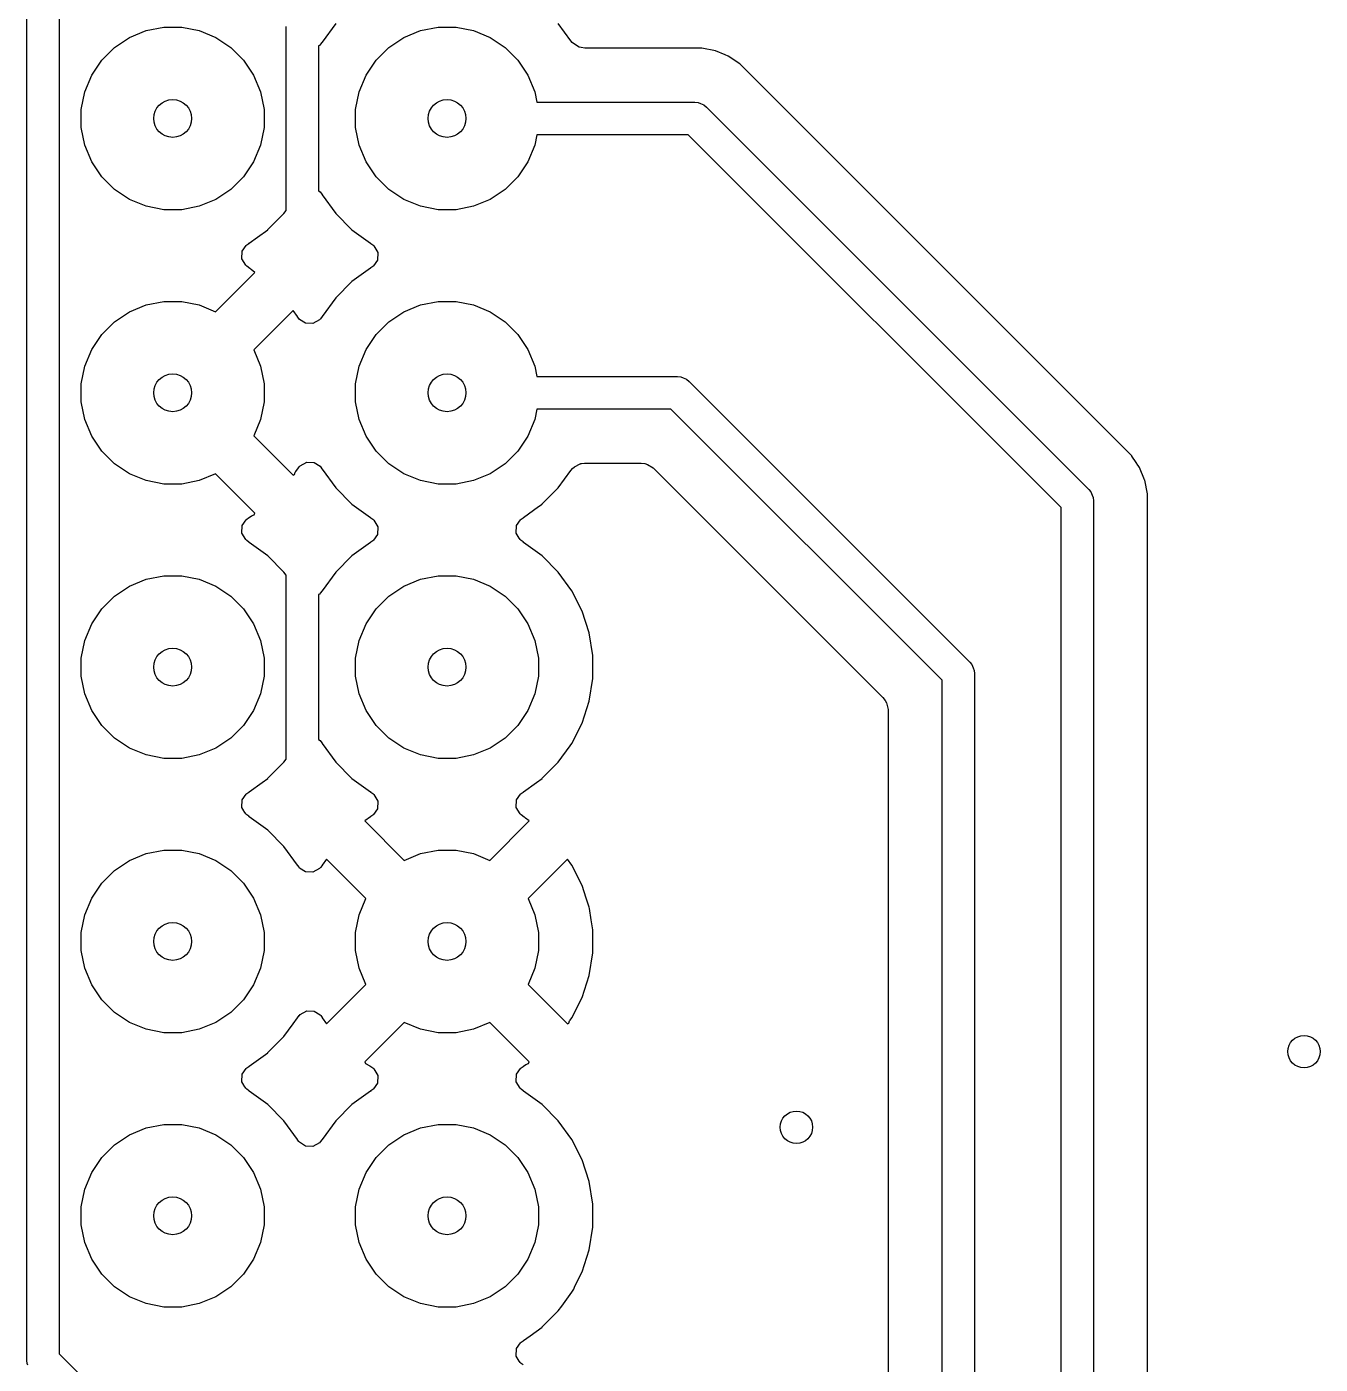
# Model space of a CAD drawing. Header units: inches. Extents: x -1.73 to 1.75, y 0.02 to 4.69.
# Drawn here: x -1.375 to -0.9035, y 3.7128 to 4.2004 of the extents above; entities that cross this region are included whole.
import ezdxf

# ---------------------------------------------------------------- set-up
doc = ezdxf.new("R2010")
doc.units = ezdxf.units.IN
doc.header["$MEASUREMENT"] = 0
doc.layers.add('BLACK', color=250, linetype='CONTINUOUS')

msp = doc.modelspace()

# ---------------------------------------------------------------- linework, layer by layer
at = {"layer": 'BLACK', "linetype": 'CONTINUOUS'}
for p, q in [((-1.37504, 3.71421), (-1.37504, 4.41965)), ((-1.36323, 4.4172), (-1.36323, 3.71666)), ((-1.33763, 4.19644), (-1.33156, 4.19895)), ((-1.33156, 4.19895), (-1.32513, 4.20023)), ((-1.32513, 4.20023), (-1.31857, 4.20023)), ((-1.31857, 4.20023), (-1.31214, 4.19895)), ((-1.31214, 4.19895), (-1.30608, 4.19644)), ((-1.28051, 4.13337), (-1.28051, 4.20049)), ((-1.26241, 4.20157), (-1.26733, 4.1948)), ((-1.23763, 4.19644), (-1.23156, 4.19895)), ((-1.23156, 4.19895), (-1.22513, 4.20023)), ((-1.22513, 4.20023), (-1.21857, 4.20023)), ((-1.21857, 4.20023), (-1.21214, 4.19895)), ((-1.21214, 4.19895), (-1.20608, 4.19644)), ((-1.17666, 4.19519), (-1.18129, 4.20157)), ((-1.34308, 4.1928), (-1.33763, 4.19644)), ((-1.30608, 4.19644), (-1.30062, 4.1928)), ((-1.26833, 4.19357), (-1.2687, 4.19336)), ((-1.2687, 4.19336), (-1.2687, 4.14052)), ((-1.26795, 4.19397), (-1.26833, 4.19357)), ((-1.26744, 4.19464), (-1.26795, 4.19397)), ((-1.26738, 4.19472), (-1.26744, 4.19464)), ((-1.26744, 4.19464), (-1.26744, 4.19464)), ((-1.26734, 4.19478), (-1.26738, 4.19472)), ((-1.26733, 4.1948), (-1.26734, 4.19478)), ((-1.24308, 4.1928), (-1.23763, 4.19644)), ((-1.20608, 4.19644), (-1.20062, 4.1928)), ((-1.1762, 4.19465), (-1.17666, 4.19519)), ((-1.17579, 4.19422), (-1.1762, 4.19465)), ((-1.17368, 4.19296), (-1.17579, 4.19422)), ((-1.17293, 4.19274), (-1.17368, 4.19296)), ((-1.35136, 4.1827), (-1.34772, 4.18816)), ((-1.34772, 4.18816), (-1.34308, 4.1928)), ((-1.30062, 4.1928), (-1.29598, 4.18816)), ((-1.29598, 4.18816), (-1.29234, 4.1827)), ((-1.25136, 4.1827), (-1.24772, 4.18816)), ((-1.24772, 4.18816), (-1.24308, 4.1928)), ((-1.20062, 4.1928), (-1.19598, 4.18816)), ((-1.19598, 4.18816), (-1.19234, 4.1827)), ((-1.17156, 4.19254), (-1.17293, 4.19274)), ((-1.12897, 4.19254), (-1.17156, 4.19254)), ((-1.12403, 4.19156), (-1.12897, 4.19254)), ((-1.12897, 4.19254), (-1.12897, 4.19254)), ((-1.12897, 4.19254), (-1.12897, 4.19254)), ((-1.12051, 4.1901), (-1.12403, 4.19156)), ((-1.12403, 4.19156), (-1.12403, 4.19156)), ((-1.12403, 4.19156), (-1.12403, 4.19156)), ((-1.11937, 4.18962), (-1.12051, 4.1901)), ((-1.11517, 4.18682), (-1.11937, 4.18962)), ((-1.11937, 4.18962), (-1.11937, 4.18962)), ((-1.11937, 4.18962), (-1.11937, 4.18962)), ((-0.97223, 4.04389), (-1.11517, 4.18682)), ((-1.11517, 4.18682), (-1.11517, 4.18682)), ((-1.11517, 4.18682), (-1.11517, 4.18682)), ((-1.35387, 4.17664), (-1.35136, 4.1827)), ((-1.29234, 4.1827), (-1.28983, 4.17664)), ((-1.25387, 4.17664), (-1.25136, 4.1827)), ((-1.19234, 4.1827), (-1.18983, 4.17664)), ((-1.35515, 4.17021), (-1.35387, 4.17664)), ((-1.28983, 4.17664), (-1.28855, 4.17021)), ((-1.25515, 4.17021), (-1.25387, 4.17664)), ((-1.18983, 4.17664), (-1.18907, 4.17283)), ((-1.35515, 4.16365), (-1.35515, 4.17021)), ((-1.28855, 4.17021), (-1.28855, 4.16365)), ((-1.25515, 4.16365), (-1.25515, 4.17021)), ((-1.18907, 4.17283), (-1.1315, 4.17283)), ((-1.1315, 4.17283), (-1.13034, 4.17272)), ((-1.13034, 4.17272), (-1.12946, 4.17236)), ((-1.12946, 4.17236), (-1.12822, 4.17184)), ((-1.12822, 4.17184), (-1.12732, 4.1711)), ((-1.12732, 4.1711), (-0.98795, 4.03173)), ((-1.35387, 4.15721), (-1.35515, 4.16365)), ((-1.28855, 4.16365), (-1.28983, 4.15721)), ((-1.25387, 4.15721), (-1.25515, 4.16365)), ((-1.18907, 4.16102), (-1.18983, 4.15721)), ((-1.13394, 4.16102), (-1.18907, 4.16102)), ((-0.99803, 4.02511), (-1.13394, 4.16102)), ((-1.35136, 4.15115), (-1.35387, 4.15721)), ((-1.28983, 4.15721), (-1.29234, 4.15115)), ((-1.25136, 4.15115), (-1.25387, 4.15721)), ((-1.18983, 4.15721), (-1.19234, 4.15115)), ((-1.34772, 4.1457), (-1.35136, 4.15115)), ((-1.29234, 4.15115), (-1.29598, 4.1457)), ((-1.24772, 4.1457), (-1.25136, 4.15115)), ((-1.19234, 4.15115), (-1.19598, 4.1457)), ((-1.34308, 4.14106), (-1.34772, 4.1457)), ((-1.29598, 4.1457), (-1.30062, 4.14106)), ((-1.24308, 4.14106), (-1.24772, 4.1457)), ((-1.19598, 4.1457), (-1.20062, 4.14106)), ((-1.33763, 4.13742), (-1.34308, 4.14106)), ((-1.30062, 4.14106), (-1.30608, 4.13742)), ((-1.2687, 4.14052), (-1.26813, 4.14013)), ((-1.26813, 4.14013), (-1.26789, 4.13985)), ((-1.26789, 4.13985), (-1.26785, 4.13978)), ((-1.26785, 4.13978), (-1.26741, 4.1392)), ((-1.23763, 4.13742), (-1.24308, 4.14106)), ((-1.20062, 4.14106), (-1.20608, 4.13742)), ((-1.33156, 4.13491), (-1.33763, 4.13742)), ((-1.32513, 4.13363), (-1.33156, 4.13491)), ((-1.31214, 4.13491), (-1.31857, 4.13363)), ((-1.30608, 4.13742), (-1.31214, 4.13491)), ((-1.26741, 4.1392), (-1.26733, 4.13906)), ((-1.26733, 4.13906), (-1.26733, 4.13906)), ((-1.26733, 4.13906), (-1.26241, 4.13229)), ((-1.23156, 4.13491), (-1.23763, 4.13742)), ((-1.22513, 4.13363), (-1.23156, 4.13491)), ((-1.21214, 4.13491), (-1.21857, 4.13363)), ((-1.20608, 4.13742), (-1.21214, 4.13491)), ((-1.31857, 4.13363), (-1.32513, 4.13363)), ((-1.28718, 4.12641), (-1.28133, 4.13226)), ((-1.28133, 4.13226), (-1.2813, 4.13229)), ((-1.2813, 4.13229), (-1.2813, 4.13229)), ((-1.2813, 4.13229), (-1.2813, 4.13229)), ((-1.2813, 4.13229), (-1.2813, 4.13229)), ((-1.2813, 4.13229), (-1.2813, 4.13229)), ((-1.2813, 4.13229), (-1.28051, 4.13337)), ((-1.26241, 4.13229), (-1.25649, 4.12637)), ((-1.21857, 4.13363), (-1.22513, 4.13363)), ((-1.29087, 4.12372), (-1.28721, 4.12637)), ((-1.28721, 4.12638), (-1.28718, 4.12641)), ((-1.28721, 4.12637), (-1.28721, 4.12638)), ((-1.28721, 4.12637), (-1.28721, 4.12637)), ((-1.25649, 4.12637), (-1.24972, 4.12145)), ((-1.2965, 4.11852), (-1.29508, 4.12064)), ((-1.29508, 4.12064), (-1.2948, 4.12088)), ((-1.2948, 4.12088), (-1.29413, 4.12133)), ((-1.29415, 4.12135), (-1.29398, 4.12145)), ((-1.29413, 4.12133), (-1.29415, 4.12135)), ((-1.29398, 4.12145), (-1.29087, 4.12372)), ((-1.29398, 4.12145), (-1.29398, 4.12145)), ((-1.29398, 4.12145), (-1.29398, 4.12145)), ((-1.24972, 4.12145), (-1.24972, 4.12145)), ((-1.24972, 4.12145), (-1.2497, 4.12144)), ((-1.2497, 4.12144), (-1.24964, 4.1214)), ((-1.24964, 4.1214), (-1.24956, 4.12134)), ((-1.24956, 4.12134), (-1.24956, 4.12134)), ((-1.24956, 4.12134), (-1.2489, 4.12083)), ((-1.2489, 4.12083), (-1.24849, 4.12045)), ((-1.24849, 4.12045), (-1.2471, 4.11807)), ((-1.29662, 4.11578), (-1.2965, 4.11852)), ((-1.29523, 4.1134), (-1.29662, 4.11578)), ((-1.24722, 4.11532), (-1.24865, 4.11321)), ((-1.2471, 4.11807), (-1.24722, 4.11532)), ((-1.3062, 4.0965), (-1.29186, 4.11084)), ((-1.29486, 4.11305), (-1.29523, 4.1134)), ((-1.29372, 4.11225), (-1.29486, 4.11305)), ((-1.29343, 4.1121), (-1.29372, 4.11225)), ((-1.29321, 4.11182), (-1.29343, 4.1121)), ((-1.29186, 4.11084), (-1.29321, 4.11182)), ((-1.24972, 4.1124), (-1.25649, 4.10748)), ((-1.24957, 4.11249), (-1.24972, 4.1124)), ((-1.24893, 4.11296), (-1.24957, 4.11249)), ((-1.24865, 4.11321), (-1.24893, 4.11296)), ((-1.25649, 4.10748), (-1.26241, 4.10157)), ((-1.26241, 4.10157), (-1.26733, 4.0948)), ((-1.34308, 4.0928), (-1.33763, 4.09644)), ((-1.33763, 4.09644), (-1.33156, 4.09895)), ((-1.33156, 4.09895), (-1.32513, 4.10023)), ((-1.32513, 4.10023), (-1.31857, 4.10023)), ((-1.31857, 4.10023), (-1.31214, 4.09895)), ((-1.31214, 4.09895), (-1.3062, 4.0965)), ((-1.27794, 4.09692), (-1.29228, 4.08258)), ((-1.27639, 4.09479), (-1.27794, 4.09692)), ((-1.27794, 4.09692), (-1.27794, 4.09692)), ((-1.24308, 4.0928), (-1.23763, 4.09644)), ((-1.23763, 4.09644), (-1.23156, 4.09895)), ((-1.23156, 4.09895), (-1.22513, 4.10023)), ((-1.22513, 4.10023), (-1.21857, 4.10023)), ((-1.21857, 4.10023), (-1.21214, 4.09895)), ((-1.21214, 4.09895), (-1.20608, 4.09644)), ((-1.20608, 4.09644), (-1.20062, 4.0928)), ((-1.34772, 4.08816), (-1.34308, 4.0928)), ((-1.2763, 4.09463), (-1.27639, 4.09479)), ((-1.27639, 4.09479), (-1.27639, 4.09479)), ((-1.27582, 4.09398), (-1.2763, 4.09463)), ((-1.27558, 4.0937), (-1.27582, 4.09398)), ((-1.27347, 4.09228), (-1.27558, 4.0937)), ((-1.27072, 4.09216), (-1.27347, 4.09228)), ((-1.26834, 4.09355), (-1.27072, 4.09216)), ((-1.26797, 4.09395), (-1.26834, 4.09355)), ((-1.26735, 4.09475), (-1.26797, 4.09395)), ((-1.26733, 4.0948), (-1.26735, 4.09475)), ((-1.24772, 4.08816), (-1.24308, 4.0928)), ((-1.20062, 4.0928), (-1.19598, 4.08816)), ((-1.35136, 4.0827), (-1.34772, 4.08816)), ((-1.25136, 4.0827), (-1.24772, 4.08816)), ((-1.19598, 4.08816), (-1.19234, 4.0827)), ((-1.35387, 4.07664), (-1.35136, 4.0827)), ((-1.29228, 4.08258), (-1.28983, 4.07664)), ((-1.25387, 4.07664), (-1.25136, 4.0827)), ((-1.19234, 4.0827), (-1.18983, 4.07664)), ((-1.35515, 4.07021), (-1.35387, 4.07664)), ((-1.28983, 4.07664), (-1.28855, 4.07021)), ((-1.25515, 4.07021), (-1.25387, 4.07664)), ((-1.18983, 4.07664), (-1.18907, 4.07283)), ((-1.18907, 4.07283), (-1.1378, 4.07283)), ((-1.1378, 4.07283), (-1.13664, 4.07272)), ((-1.13664, 4.07272), (-1.13576, 4.07236)), ((-1.13576, 4.07236), (-1.13451, 4.07184)), ((-1.13451, 4.07184), (-1.13362, 4.0711)), ((-1.13362, 4.0711), (-1.03126, 3.96874)), ((-1.35515, 4.06365), (-1.35515, 4.07021)), ((-1.28855, 4.07021), (-1.28855, 4.06365)), ((-1.25515, 4.06365), (-1.25515, 4.07021)), ((-1.35387, 4.05721), (-1.35515, 4.06365)), ((-1.28855, 4.06365), (-1.28983, 4.05721)), ((-1.25387, 4.05721), (-1.25515, 4.06365)), ((-1.35136, 4.05115), (-1.35387, 4.05721)), ((-1.28983, 4.05721), (-1.29228, 4.05128)), ((-1.25136, 4.05115), (-1.25387, 4.05721)), ((-1.18983, 4.05721), (-1.19234, 4.05115)), ((-1.18907, 4.06102), (-1.18983, 4.05721)), ((-1.14024, 4.06102), (-1.18907, 4.06102)), ((-1.04134, 3.96212), (-1.14024, 4.06102)), ((-1.34772, 4.0457), (-1.35136, 4.05115)), ((-1.29228, 4.05128), (-1.27794, 4.03694)), ((-1.24772, 4.0457), (-1.25136, 4.05115)), ((-1.19234, 4.05115), (-1.19598, 4.0457)), ((-1.34308, 4.04106), (-1.34772, 4.0457)), ((-1.24308, 4.04106), (-1.24772, 4.0457)), ((-1.19598, 4.0457), (-1.20062, 4.04106)), ((-0.97223, 4.04388), (-0.97223, 4.04389)), ((-0.97069, 4.04158), (-0.97223, 4.04388)), ((-0.97223, 4.04388), (-0.97223, 4.04388)), ((-0.97223, 4.04388), (-0.97223, 4.04388)), ((-0.97223, 4.04388), (-0.97223, 4.04388)), ((-0.97223, 4.04388), (-0.97223, 4.04388)), ((-0.97223, 4.04388), (-0.97223, 4.04388)), ((-1.33763, 4.03742), (-1.34308, 4.04106)), ((-1.33156, 4.03491), (-1.33763, 4.03742)), ((-1.3062, 4.03736), (-1.31214, 4.03491)), ((-1.29186, 4.02302), (-1.3062, 4.03736)), ((-1.27794, 4.03694), (-1.27741, 4.03716)), ((-1.27794, 4.03694), (-1.27794, 4.03694)), ((-1.27794, 4.03694), (-1.27794, 4.03694)), ((-1.27794, 4.03694), (-1.27794, 4.03694)), ((-1.27741, 4.03716), (-1.27717, 4.03799)), ((-1.27717, 4.03799), (-1.27701, 4.03822)), ((-1.27701, 4.03822), (-1.27639, 4.03907)), ((-1.27639, 4.03907), (-1.27637, 4.03911)), ((-1.27639, 4.03907), (-1.27639, 4.03907)), ((-1.27637, 4.03911), (-1.27629, 4.03921)), ((-1.27629, 4.03921), (-1.27628, 4.03923)), ((-1.27628, 4.03923), (-1.27576, 4.03991)), ((-1.27628, 4.03923), (-1.27628, 4.03923)), ((-1.27576, 4.03991), (-1.27538, 4.04031)), ((-1.27538, 4.04031), (-1.273, 4.0417)), ((-1.273, 4.0417), (-1.27026, 4.04158)), ((-1.27026, 4.04158), (-1.26814, 4.04015)), ((-1.26814, 4.04015), (-1.2679, 4.03988)), ((-1.2679, 4.03988), (-1.26745, 4.03921)), ((-1.26745, 4.03921), (-1.26743, 4.03923)), ((-1.26743, 4.03923), (-1.26733, 4.03906)), ((-1.26733, 4.03906), (-1.26733, 4.03906)), ((-1.26733, 4.03906), (-1.26733, 4.03906)), ((-1.26733, 4.03906), (-1.26241, 4.03229)), ((-1.23763, 4.03742), (-1.24308, 4.04106)), ((-1.23156, 4.03491), (-1.23763, 4.03742)), ((-1.20608, 4.03742), (-1.21214, 4.03491)), ((-1.20062, 4.04106), (-1.20608, 4.03742)), ((-1.1813, 4.03229), (-1.17674, 4.03856)), ((-1.17674, 4.03856), (-1.17607, 4.03931)), ((-1.17607, 4.03931), (-1.17533, 4.03998)), ((-1.17533, 4.03998), (-1.17329, 4.04104)), ((-1.17329, 4.04104), (-1.17324, 4.04107)), ((-1.17324, 4.04107), (-1.17323, 4.04107)), ((-1.17323, 4.04107), (-1.17314, 4.04112)), ((-1.17314, 4.04112), (-1.1728, 4.0412)), ((-1.1728, 4.0412), (-1.17171, 4.04132)), ((-1.17171, 4.04132), (-1.15113, 4.04132)), ((-1.15113, 4.04132), (-1.14975, 4.04112)), ((-1.14975, 4.04112), (-1.14876, 4.04083)), ((-1.14876, 4.04083), (-1.14668, 4.0396)), ((-1.14668, 4.0396), (-1.06297, 3.95589)), ((-0.97001, 4.04056), (-0.97069, 4.04158)), ((-0.97069, 4.04158), (-0.97069, 4.04158)), ((-0.96989, 4.04037), (-0.97001, 4.04056)), ((-0.97001, 4.04056), (-0.97001, 4.04056)), ((-0.96943, 4.03969), (-0.96989, 4.04037)), ((-0.96989, 4.04037), (-0.96989, 4.04037)), ((-0.96759, 4.03525), (-0.96943, 4.03969)), ((-1.32513, 4.03363), (-1.33156, 4.03491)), ((-1.31857, 4.03363), (-1.32513, 4.03363)), ((-1.31214, 4.03491), (-1.31857, 4.03363)), ((-1.26241, 4.03229), (-1.25649, 4.02637)), ((-1.22513, 4.03363), (-1.23156, 4.03491)), ((-1.21857, 4.03363), (-1.22513, 4.03363)), ((-1.21214, 4.03491), (-1.21857, 4.03363)), ((-1.18718, 4.02641), (-1.1813, 4.03229)), ((-1.1813, 4.03229), (-1.1813, 4.03229)), ((-1.1813, 4.03229), (-1.1813, 4.03229)), ((-0.96751, 4.03508), (-0.96759, 4.03525)), ((-0.96652, 4.03008), (-0.96751, 4.03508)), ((-0.98795, 4.03173), (-0.98722, 4.03084)), ((-0.98722, 4.03084), (-0.9867, 4.02959)), ((-0.9867, 4.02959), (-0.98633, 4.02871)), ((-0.98633, 4.02871), (-0.98622, 4.02756)), ((-0.98622, 4.02756), (-0.98622, 3.23452)), ((-0.96652, 3.24495), (-0.96652, 4.03008)), ((-1.29314, 4.02209), (-1.29209, 4.02246)), ((-1.29209, 4.02246), (-1.29186, 4.02302)), ((-1.25649, 4.02637), (-1.24972, 4.02145)), ((-1.19398, 4.02145), (-1.1885, 4.02544)), ((-1.1885, 4.02544), (-1.18721, 4.02637)), ((-1.18721, 4.02638), (-1.18718, 4.02641)), ((-1.18721, 4.02637), (-1.18721, 4.02638)), ((-1.18721, 4.02637), (-1.18721, 4.02637)), ((-0.99803, 3.23452), (-0.99803, 4.02511)), ((-1.29662, 4.0158), (-1.2965, 4.01855)), ((-1.2965, 4.01855), (-1.29508, 4.02066)), ((-1.29508, 4.02066), (-1.2948, 4.0209)), ((-1.2948, 4.0209), (-1.29415, 4.02137)), ((-1.29415, 4.02137), (-1.29399, 4.02147)), ((-1.29399, 4.02147), (-1.29314, 4.02209)), ((-1.29399, 4.02147), (-1.29399, 4.02147)), ((-1.24972, 4.02145), (-1.24972, 4.02145)), ((-1.24972, 4.02145), (-1.2497, 4.02144)), ((-1.2497, 4.02144), (-1.24964, 4.0214)), ((-1.24964, 4.0214), (-1.24956, 4.02134)), ((-1.24956, 4.02134), (-1.24956, 4.02134)), ((-1.24956, 4.02134), (-1.2489, 4.02083)), ((-1.2489, 4.02083), (-1.24849, 4.02045)), ((-1.24849, 4.02045), (-1.2471, 4.01807)), ((-1.2471, 4.01807), (-1.24722, 4.01532)), ((-1.1966, 4.01579), (-1.19648, 4.01853)), ((-1.19648, 4.01853), (-1.19505, 4.02065)), ((-1.19505, 4.02065), (-1.19477, 4.02089)), ((-1.19477, 4.02089), (-1.19413, 4.02137)), ((-1.19413, 4.02137), (-1.19398, 4.02145)), ((-1.19398, 4.02145), (-1.19398, 4.02145)), ((-1.29523, 4.01342), (-1.29662, 4.0158)), ((-1.29483, 4.01305), (-1.29523, 4.01342)), ((-1.29403, 4.01243), (-1.29483, 4.01305)), ((-1.24893, 4.01296), (-1.24957, 4.01249)), ((-1.24865, 4.01321), (-1.24893, 4.01296)), ((-1.24722, 4.01532), (-1.24865, 4.01321)), ((-1.19586, 4.01453), (-1.1966, 4.01579)), ((-1.19585, 4.01446), (-1.19586, 4.01453)), ((-1.19577, 4.01436), (-1.19585, 4.01446)), ((-1.19521, 4.01341), (-1.19577, 4.01436)), ((-1.1948, 4.01303), (-1.19521, 4.01341)), ((-1.19415, 4.01257), (-1.1948, 4.01303)), ((-1.19412, 4.01254), (-1.19415, 4.01257)), ((-1.19414, 4.01252), (-1.19412, 4.01254)), ((-1.19401, 4.01242), (-1.19414, 4.01252)), ((-1.29398, 4.0124), (-1.29403, 4.01243)), ((-1.28721, 4.00748), (-1.29398, 4.0124)), ((-1.29398, 4.0124), (-1.29398, 4.0124)), ((-1.24972, 4.0124), (-1.25649, 4.00748)), ((-1.24957, 4.01249), (-1.24972, 4.0124)), ((-1.19398, 4.0124), (-1.19401, 4.01242)), ((-1.19401, 4.01242), (-1.19401, 4.01242)), ((-1.18721, 4.00748), (-1.19398, 4.0124)), ((-1.2813, 4.00157), (-1.28721, 4.00748)), ((-1.25649, 4.00748), (-1.26241, 4.00157)), ((-1.18129, 4.00157), (-1.18721, 4.00748)), ((-1.33763, 3.99644), (-1.33156, 3.99895)), ((-1.33156, 3.99895), (-1.32513, 4.00023)), ((-1.32513, 4.00023), (-1.31857, 4.00023)), ((-1.31857, 4.00023), (-1.31214, 3.99895)), ((-1.31214, 3.99895), (-1.30608, 3.99644)), ((-1.28051, 4.00049), (-1.2813, 4.00157)), ((-1.28051, 3.93337), (-1.28051, 4.00049)), ((-1.26241, 4.00157), (-1.26733, 3.9948)), ((-1.26241, 4.00157), (-1.26241, 4.00157)), ((-1.23763, 3.99644), (-1.23156, 3.99895)), ((-1.23156, 3.99895), (-1.22513, 4.00023)), ((-1.22513, 4.00023), (-1.21857, 4.00023)), ((-1.21857, 4.00023), (-1.21214, 3.99895)), ((-1.21214, 3.99895), (-1.20608, 3.99644)), ((-1.17638, 3.9948), (-1.18129, 4.00157)), ((-1.34308, 3.9928), (-1.33763, 3.99644)), ((-1.30608, 3.99644), (-1.30062, 3.9928)), ((-1.26833, 3.99357), (-1.2687, 3.99336)), ((-1.2687, 3.99336), (-1.2687, 3.94052)), ((-1.26795, 3.99397), (-1.26833, 3.99357)), ((-1.26744, 3.99464), (-1.26795, 3.99397)), ((-1.26738, 3.99472), (-1.26744, 3.99464)), ((-1.26744, 3.99464), (-1.26744, 3.99464)), ((-1.26734, 3.99478), (-1.26738, 3.99472)), ((-1.26733, 3.9948), (-1.26734, 3.99478)), ((-1.26733, 3.9948), (-1.26733, 3.9948)), ((-1.26733, 3.9948), (-1.26733, 3.9948)), ((-1.24308, 3.9928), (-1.23763, 3.99644)), ((-1.20608, 3.99644), (-1.20062, 3.9928)), ((-1.17637, 3.99478), (-1.17638, 3.9948)), ((-1.17258, 3.98734), (-1.17637, 3.99478)), ((-1.35136, 3.9827), (-1.34772, 3.98816)), ((-1.34772, 3.98816), (-1.34308, 3.9928)), ((-1.30062, 3.9928), (-1.29598, 3.98816)), ((-1.29598, 3.98816), (-1.29234, 3.9827)), ((-1.25136, 3.9827), (-1.24772, 3.98816)), ((-1.24772, 3.98816), (-1.24308, 3.9928)), ((-1.20062, 3.9928), (-1.19598, 3.98816)), ((-1.19598, 3.98816), (-1.19234, 3.9827)), ((-1.16999, 3.97938), (-1.17258, 3.98734)), ((-1.35387, 3.97664), (-1.35136, 3.9827)), ((-1.29234, 3.9827), (-1.28983, 3.97664)), ((-1.25387, 3.97664), (-1.25136, 3.9827)), ((-1.19234, 3.9827), (-1.18983, 3.97664)), ((-1.16868, 3.97111), (-1.16999, 3.97938)), ((-1.35515, 3.97021), (-1.35387, 3.97664)), ((-1.28983, 3.97664), (-1.28855, 3.97021)), ((-1.25515, 3.97021), (-1.25387, 3.97664)), ((-1.18983, 3.97664), (-1.18855, 3.97021)), ((-1.35515, 3.96365), (-1.35515, 3.97021)), ((-1.28855, 3.97021), (-1.28855, 3.96365)), ((-1.25515, 3.96365), (-1.25515, 3.97021)), ((-1.18855, 3.97021), (-1.18855, 3.96365)), ((-1.16868, 3.96274), (-1.16868, 3.97111)), ((-1.03126, 3.96874), (-1.03052, 3.96785)), ((-1.03052, 3.96785), (-1.03005, 3.96671)), ((-1.03005, 3.96671), (-1.02964, 3.96572)), ((-1.02964, 3.96572), (-1.02953, 3.96457)), ((-1.02953, 3.96457), (-1.02953, 3.46287)), ((-1.35387, 3.95721), (-1.35515, 3.96365)), ((-1.28855, 3.96365), (-1.28983, 3.95721)), ((-1.25387, 3.95721), (-1.25515, 3.96365)), ((-1.18855, 3.96365), (-1.18983, 3.95721)), ((-1.16999, 3.95448), (-1.16868, 3.96274)), ((-1.04134, 3.46287), (-1.04134, 3.96212)), ((-1.35136, 3.95115), (-1.35387, 3.95721)), ((-1.28983, 3.95721), (-1.29234, 3.95115)), ((-1.25136, 3.95115), (-1.25387, 3.95721)), ((-1.18983, 3.95721), (-1.19234, 3.95115)), ((-1.17258, 3.94652), (-1.16999, 3.95448)), ((-1.06297, 3.95589), (-1.06214, 3.95477)), ((-1.06214, 3.95477), (-1.06164, 3.95386)), ((-1.34772, 3.9457), (-1.35136, 3.95115)), ((-1.29234, 3.95115), (-1.29598, 3.9457)), ((-1.24772, 3.9457), (-1.25136, 3.95115)), ((-1.19234, 3.95115), (-1.19598, 3.9457)), ((-1.06164, 3.95386), (-1.06104, 3.95152)), ((-1.06104, 3.95152), (-1.06104, 3.47334)), ((-1.34308, 3.94106), (-1.34772, 3.9457)), ((-1.29598, 3.9457), (-1.30062, 3.94106)), ((-1.24308, 3.94106), (-1.24772, 3.9457)), ((-1.19598, 3.9457), (-1.20062, 3.94106)), ((-1.17638, 3.93906), (-1.17258, 3.94652)), ((-1.33763, 3.93742), (-1.34308, 3.94106)), ((-1.30062, 3.94106), (-1.30608, 3.93742)), ((-1.2687, 3.94052), (-1.26813, 3.94013)), ((-1.26813, 3.94013), (-1.26789, 3.93985)), ((-1.26789, 3.93985), (-1.26741, 3.9392)), ((-1.23763, 3.93742), (-1.24308, 3.94106)), ((-1.20062, 3.94106), (-1.20608, 3.93742)), ((-1.33156, 3.93491), (-1.33763, 3.93742)), ((-1.32513, 3.93363), (-1.33156, 3.93491)), ((-1.31214, 3.93491), (-1.31857, 3.93363)), ((-1.30608, 3.93742), (-1.31214, 3.93491)), ((-1.26741, 3.9392), (-1.26733, 3.93906)), ((-1.26733, 3.93906), (-1.26733, 3.93906)), ((-1.26733, 3.93906), (-1.26241, 3.93229)), ((-1.23156, 3.93491), (-1.23763, 3.93742)), ((-1.22513, 3.93363), (-1.23156, 3.93491)), ((-1.21214, 3.93491), (-1.21857, 3.93363)), ((-1.20608, 3.93742), (-1.21214, 3.93491)), ((-1.1813, 3.93229), (-1.177, 3.9382)), ((-1.177, 3.9382), (-1.17638, 3.93906)), ((-1.31857, 3.93363), (-1.32513, 3.93363)), ((-1.28718, 3.92641), (-1.28133, 3.93226)), ((-1.28133, 3.93226), (-1.2813, 3.93229)), ((-1.2813, 3.93229), (-1.2813, 3.93229)), ((-1.2813, 3.93229), (-1.2813, 3.93229)), ((-1.2813, 3.93229), (-1.28051, 3.93337)), ((-1.26241, 3.93229), (-1.26241, 3.93229)), ((-1.26241, 3.93229), (-1.25649, 3.92637)), ((-1.21857, 3.93363), (-1.22513, 3.93363)), ((-1.18718, 3.92641), (-1.18133, 3.93226)), ((-1.18133, 3.93226), (-1.1813, 3.93229)), ((-1.1813, 3.93229), (-1.1813, 3.93229)), ((-1.1813, 3.93229), (-1.1813, 3.93229)), ((-1.29398, 3.92145), (-1.28921, 3.92492)), ((-1.28921, 3.92492), (-1.28721, 3.92637)), ((-1.28721, 3.92638), (-1.28718, 3.92641)), ((-1.28721, 3.92637), (-1.28721, 3.92638)), ((-1.28721, 3.92637), (-1.28721, 3.92637)), ((-1.28721, 3.92637), (-1.28721, 3.92637)), ((-1.28721, 3.92637), (-1.28721, 3.92637)), ((-1.25649, 3.92637), (-1.24969, 3.92143)), ((-1.19398, 3.92145), (-1.18921, 3.92492)), ((-1.18921, 3.92492), (-1.18721, 3.92637)), ((-1.18721, 3.92638), (-1.18718, 3.92641)), ((-1.18721, 3.92637), (-1.18721, 3.92638)), ((-1.18721, 3.92637), (-1.18721, 3.92637)), ((-1.18721, 3.92637), (-1.18721, 3.92637)), ((-1.18721, 3.92637), (-1.18721, 3.92637)), ((-1.29648, 3.91854), (-1.29505, 3.92065)), ((-1.29505, 3.92065), (-1.29477, 3.92089)), ((-1.29477, 3.92089), (-1.29413, 3.92137)), ((-1.29413, 3.92137), (-1.29398, 3.92145)), ((-1.29398, 3.92145), (-1.29398, 3.92145)), ((-1.24969, 3.92143), (-1.24963, 3.9214)), ((-1.24963, 3.9214), (-1.2496, 3.92137)), ((-1.2496, 3.92137), (-1.2496, 3.92137)), ((-1.2496, 3.92137), (-1.24955, 3.92134)), ((-1.24955, 3.92134), (-1.24956, 3.92133)), ((-1.24956, 3.92133), (-1.24887, 3.92081)), ((-1.24887, 3.92081), (-1.24847, 3.92044)), ((-1.24847, 3.92044), (-1.24708, 3.91806)), ((-1.1965, 3.91852), (-1.19508, 3.92064)), ((-1.19508, 3.92064), (-1.1948, 3.92088)), ((-1.1948, 3.92088), (-1.19413, 3.92133)), ((-1.19415, 3.92135), (-1.19398, 3.92145)), ((-1.19413, 3.92133), (-1.19415, 3.92135)), ((-1.19398, 3.92145), (-1.19398, 3.92145)), ((-1.2966, 3.91579), (-1.29648, 3.91854)), ((-1.29586, 3.91453), (-1.2966, 3.91579)), ((-1.2472, 3.91531), (-1.24862, 3.9132)), ((-1.24708, 3.91806), (-1.2472, 3.91531)), ((-1.19662, 3.91578), (-1.1965, 3.91852)), ((-1.19523, 3.9134), (-1.19662, 3.91578)), ((-1.29585, 3.91445), (-1.29586, 3.91453)), ((-1.29576, 3.91436), (-1.29585, 3.91445)), ((-1.29521, 3.91341), (-1.29576, 3.91436)), ((-1.2948, 3.91303), (-1.29521, 3.91341)), ((-1.29414, 3.91257), (-1.2948, 3.91303)), ((-1.29412, 3.91254), (-1.29414, 3.91257)), ((-1.29414, 3.91252), (-1.29412, 3.91254)), ((-1.29401, 3.91242), (-1.29414, 3.91252)), ((-1.294, 3.91242), (-1.29401, 3.91242)), ((-1.29398, 3.9124), (-1.294, 3.91242)), ((-1.28721, 3.90748), (-1.29398, 3.9124)), ((-1.29398, 3.9124), (-1.29398, 3.9124)), ((-1.29398, 3.9124), (-1.29398, 3.9124)), ((-1.29398, 3.9124), (-1.29398, 3.9124)), ((-1.24971, 3.91239), (-1.25184, 3.91084)), ((-1.25184, 3.91084), (-1.25184, 3.91084)), ((-1.25184, 3.91084), (-1.2375, 3.8965)), ((-1.24964, 3.91242), (-1.24971, 3.91239)), ((-1.24891, 3.91295), (-1.24964, 3.91242)), ((-1.24862, 3.9132), (-1.24891, 3.91295)), ((-1.2062, 3.8965), (-1.19186, 3.91084)), ((-1.19486, 3.91305), (-1.19523, 3.9134)), ((-1.19372, 3.91225), (-1.19486, 3.91305)), ((-1.19343, 3.9121), (-1.19372, 3.91225)), ((-1.19321, 3.91182), (-1.19343, 3.9121)), ((-1.19186, 3.91084), (-1.19321, 3.91182)), ((-1.19186, 3.91084), (-1.19186, 3.91084)), ((-1.28129, 3.90157), (-1.28721, 3.90748)), ((-1.27637, 3.89479), (-1.28129, 3.90157)), ((-1.34308, 3.8928), (-1.33763, 3.89644)), ((-1.33763, 3.89644), (-1.33156, 3.89895)), ((-1.33156, 3.89895), (-1.32513, 3.90023)), ((-1.32513, 3.90023), (-1.31857, 3.90023)), ((-1.31857, 3.90023), (-1.31214, 3.89895)), ((-1.31214, 3.89895), (-1.30608, 3.89644)), ((-1.30608, 3.89644), (-1.30062, 3.8928)), ((-1.26576, 3.89692), (-1.26731, 3.89479)), ((-1.25142, 3.88258), (-1.26576, 3.89692)), ((-1.26576, 3.89692), (-1.26576, 3.89692)), ((-1.2375, 3.8965), (-1.23156, 3.89895)), ((-1.23156, 3.89895), (-1.22513, 3.90023)), ((-1.22513, 3.90023), (-1.21857, 3.90023)), ((-1.21857, 3.90023), (-1.21214, 3.89895)), ((-1.21214, 3.89895), (-1.2062, 3.8965)), ((-1.17794, 3.89692), (-1.19228, 3.88258)), ((-1.17639, 3.89479), (-1.17794, 3.89692)), ((-1.17794, 3.89692), (-1.17794, 3.89692)), ((-1.17794, 3.89692), (-1.17794, 3.89692)), ((-1.34772, 3.88816), (-1.34308, 3.8928)), ((-1.30062, 3.8928), (-1.29598, 3.88816)), ((-1.27636, 3.89476), (-1.27637, 3.89479)), ((-1.27628, 3.89464), (-1.27636, 3.89476)), ((-1.2758, 3.89398), (-1.27628, 3.89464)), ((-1.27556, 3.8937), (-1.2758, 3.89398)), ((-1.27345, 3.89228), (-1.27556, 3.8937)), ((-1.2707, 3.89216), (-1.27345, 3.89228)), ((-1.26832, 3.89355), (-1.2707, 3.89216)), ((-1.26794, 3.89395), (-1.26832, 3.89355)), ((-1.2674, 3.89467), (-1.26794, 3.89395)), ((-1.26739, 3.89467), (-1.2674, 3.89467)), ((-1.26731, 3.89479), (-1.26739, 3.89467)), ((-1.17259, 3.88733), (-1.17639, 3.89479)), ((-1.35136, 3.8827), (-1.34772, 3.88816)), ((-1.29598, 3.88816), (-1.29234, 3.8827)), ((-1.17108, 3.88268), (-1.17259, 3.88733)), ((-1.35387, 3.87664), (-1.35136, 3.8827)), ((-1.29234, 3.8827), (-1.28983, 3.87664)), ((-1.25387, 3.87664), (-1.25142, 3.88258)), ((-1.19228, 3.88258), (-1.18983, 3.87664)), ((-1.17001, 3.87938), (-1.17108, 3.88268)), ((-1.35515, 3.87021), (-1.35387, 3.87664)), ((-1.28983, 3.87664), (-1.28855, 3.87021)), ((-1.25515, 3.87021), (-1.25387, 3.87664)), ((-1.18983, 3.87664), (-1.18855, 3.87021)), ((-1.16995, 3.879), (-1.17001, 3.87938)), ((-1.16929, 3.87485), (-1.16995, 3.879)), ((-1.16995, 3.879), (-1.16995, 3.879)), ((-1.16995, 3.879), (-1.16995, 3.879)), ((-1.1687, 3.87111), (-1.16929, 3.87485)), ((-1.35515, 3.86365), (-1.35515, 3.87021)), ((-1.28855, 3.87021), (-1.28855, 3.86365)), ((-1.25515, 3.86365), (-1.25515, 3.87021)), ((-1.18855, 3.87021), (-1.18855, 3.86365)), ((-1.1687, 3.86275), (-1.1687, 3.87111)), ((-1.35387, 3.85721), (-1.35515, 3.86365)), ((-1.28855, 3.86365), (-1.28983, 3.85721)), ((-1.25387, 3.85721), (-1.25515, 3.86365)), ((-1.18855, 3.86365), (-1.18983, 3.85721)), ((-1.17001, 3.85448), (-1.1687, 3.86275)), ((-1.35136, 3.85115), (-1.35387, 3.85721)), ((-1.28983, 3.85721), (-1.29234, 3.85115)), ((-1.25142, 3.85128), (-1.25387, 3.85721)), ((-1.18983, 3.85721), (-1.19228, 3.85128)), ((-1.17259, 3.84653), (-1.17001, 3.85448)), ((-1.17001, 3.85448), (-1.17001, 3.85448)), ((-1.34772, 3.8457), (-1.35136, 3.85115)), ((-1.29234, 3.85115), (-1.29598, 3.8457)), ((-1.26576, 3.83694), (-1.25142, 3.85128)), ((-1.19228, 3.85128), (-1.17794, 3.83694)), ((-1.34308, 3.84106), (-1.34772, 3.8457)), ((-1.29598, 3.8457), (-1.30062, 3.84106)), ((-1.17639, 3.83907), (-1.17259, 3.84653)), ((-1.33763, 3.83742), (-1.34308, 3.84106)), ((-1.33156, 3.83491), (-1.33763, 3.83742)), ((-1.30608, 3.83742), (-1.31214, 3.83491)), ((-1.30062, 3.84106), (-1.30608, 3.83742)), ((-1.27792, 3.83694), (-1.27638, 3.83906)), ((-1.27638, 3.83906), (-1.27635, 3.83911)), ((-1.27638, 3.83906), (-1.27638, 3.83906)), ((-1.27635, 3.83911), (-1.27573, 3.83991)), ((-1.27573, 3.83991), (-1.27566, 3.83998)), ((-1.27566, 3.83998), (-1.27536, 3.84031)), ((-1.27536, 3.84031), (-1.27298, 3.8417)), ((-1.27298, 3.8417), (-1.27023, 3.84158)), ((-1.27023, 3.84158), (-1.26812, 3.84015)), ((-1.26812, 3.84015), (-1.26788, 3.83988)), ((-1.26788, 3.83988), (-1.26741, 3.83923)), ((-1.26741, 3.83923), (-1.26731, 3.83907)), ((-1.26731, 3.83907), (-1.26576, 3.83694)), ((-1.2375, 3.83736), (-1.25184, 3.82302)), ((-1.23156, 3.83491), (-1.2375, 3.83736)), ((-1.2062, 3.83736), (-1.21214, 3.83491)), ((-1.19186, 3.82302), (-1.2062, 3.83736)), ((-1.17794, 3.83694), (-1.17741, 3.83716)), ((-1.17741, 3.83716), (-1.17717, 3.83799)), ((-1.17717, 3.83799), (-1.17701, 3.83822)), ((-1.17701, 3.83822), (-1.1764, 3.83906)), ((-1.1764, 3.83906), (-1.17639, 3.83907)), ((-1.32513, 3.83363), (-1.33156, 3.83491)), ((-1.31857, 3.83363), (-1.32513, 3.83363)), ((-1.31214, 3.83491), (-1.31857, 3.83363)), ((-1.28718, 3.82641), (-1.28133, 3.83226)), ((-1.28133, 3.83226), (-1.2813, 3.83229)), ((-1.2813, 3.83229), (-1.28129, 3.83229)), ((-1.28129, 3.83229), (-1.27792, 3.83694)), ((-1.27792, 3.83694), (-1.27792, 3.83694)), ((-1.27792, 3.83694), (-1.27792, 3.83694)), ((-1.26576, 3.83694), (-1.26576, 3.83694)), ((-1.22513, 3.83363), (-1.23156, 3.83491)), ((-1.21857, 3.83363), (-1.22513, 3.83363)), ((-1.21214, 3.83491), (-1.21857, 3.83363)), ((-1.17794, 3.83694), (-1.17794, 3.83694)), ((-1.17794, 3.83694), (-1.17794, 3.83694)), ((-1.17794, 3.83694), (-1.17794, 3.83694)), ((-1.29398, 3.82145), (-1.29141, 3.82333)), ((-1.29141, 3.82333), (-1.28721, 3.82637)), ((-1.28721, 3.82638), (-1.28718, 3.82641)), ((-1.28721, 3.82637), (-1.28721, 3.82638)), ((-1.28721, 3.82637), (-1.28721, 3.82637)), ((-1.25184, 3.82302), (-1.25184, 3.82302)), ((-1.25184, 3.82302), (-1.25184, 3.82302)), ((-1.25184, 3.82302), (-1.25152, 3.8224)), ((-1.25152, 3.8224), (-1.24998, 3.82161)), ((-1.19314, 3.82209), (-1.19209, 3.82246)), ((-1.19209, 3.82246), (-1.19186, 3.82302)), ((-1.2966, 3.81579), (-1.29648, 3.81853)), ((-1.29648, 3.81853), (-1.29505, 3.82065)), ((-1.29505, 3.82065), (-1.29477, 3.82089)), ((-1.29477, 3.82089), (-1.29413, 3.82137)), ((-1.29413, 3.82137), (-1.29398, 3.82145)), ((-1.29398, 3.82145), (-1.29398, 3.82145)), ((-1.24998, 3.82161), (-1.24884, 3.82081)), ((-1.24884, 3.82081), (-1.24847, 3.82046)), ((-1.24847, 3.82046), (-1.24708, 3.81808)), ((-1.24708, 3.81808), (-1.2472, 3.81533)), ((-1.19662, 3.8158), (-1.1965, 3.81855)), ((-1.1965, 3.81855), (-1.19508, 3.82066)), ((-1.19508, 3.82066), (-1.1948, 3.8209)), ((-1.1948, 3.8209), (-1.19415, 3.82137)), ((-1.19415, 3.82137), (-1.19399, 3.82147)), ((-1.19399, 3.82147), (-1.19314, 3.82209)), ((-1.19399, 3.82147), (-1.19399, 3.82147)), ((-1.29586, 3.81453), (-1.2966, 3.81579)), ((-1.29585, 3.81446), (-1.29586, 3.81453)), ((-1.29577, 3.81436), (-1.29585, 3.81446)), ((-1.29521, 3.81341), (-1.29577, 3.81436)), ((-1.2948, 3.81303), (-1.29521, 3.81341)), ((-1.29415, 3.81257), (-1.2948, 3.81303)), ((-1.2489, 3.81298), (-1.24957, 3.81253)), ((-1.24862, 3.81322), (-1.2489, 3.81298)), ((-1.2472, 3.81533), (-1.24862, 3.81322)), ((-1.19523, 3.81342), (-1.19662, 3.8158)), ((-1.19483, 3.81305), (-1.19523, 3.81342)), ((-1.19403, 3.81243), (-1.19483, 3.81305)), ((-1.29412, 3.81254), (-1.29415, 3.81257)), ((-1.29414, 3.81252), (-1.29412, 3.81254)), ((-1.29401, 3.81242), (-1.29414, 3.81252)), ((-1.29398, 3.8124), (-1.29401, 3.81242)), ((-1.29401, 3.81242), (-1.29401, 3.81242)), ((-1.28721, 3.80748), (-1.29398, 3.8124)), ((-1.24972, 3.8124), (-1.25649, 3.80748)), ((-1.24955, 3.8125), (-1.24972, 3.8124)), ((-1.24957, 3.81253), (-1.24955, 3.8125)), ((-1.19398, 3.8124), (-1.19403, 3.81243)), ((-1.18721, 3.80748), (-1.19398, 3.8124)), ((-1.19398, 3.8124), (-1.19398, 3.8124)), ((-1.2813, 3.80157), (-1.28721, 3.80748)), ((-1.28721, 3.80748), (-1.28721, 3.80748)), ((-1.25649, 3.80748), (-1.26241, 3.80157)), ((-1.18129, 3.80157), (-1.18721, 3.80748)), ((-1.18721, 3.80748), (-1.18721, 3.80748)), ((-1.33763, 3.79644), (-1.33156, 3.79895)), ((-1.33156, 3.79895), (-1.32513, 3.80023)), ((-1.32513, 3.80023), (-1.31857, 3.80023)), ((-1.31857, 3.80023), (-1.31214, 3.79895)), ((-1.31214, 3.79895), (-1.30608, 3.79644)), ((-1.27638, 3.7948), (-1.2813, 3.80157)), ((-1.26241, 3.80157), (-1.26733, 3.7948)), ((-1.26241, 3.80157), (-1.26241, 3.80157)), ((-1.23763, 3.79644), (-1.23156, 3.79895)), ((-1.23156, 3.79895), (-1.22513, 3.80023)), ((-1.22513, 3.80023), (-1.21857, 3.80023)), ((-1.21857, 3.80023), (-1.21214, 3.79895)), ((-1.21214, 3.79895), (-1.20608, 3.79644)), ((-1.17638, 3.7948), (-1.18129, 3.80157)), ((-1.34308, 3.7928), (-1.33763, 3.79644)), ((-1.30608, 3.79644), (-1.30062, 3.7928)), ((-1.27629, 3.79465), (-1.27638, 3.7948)), ((-1.27638, 3.7948), (-1.27638, 3.7948)), ((-1.27638, 3.7948), (-1.27638, 3.7948)), ((-1.27582, 3.79401), (-1.27629, 3.79465)), ((-1.27557, 3.79373), (-1.27582, 3.79401)), ((-1.27346, 3.7923), (-1.27557, 3.79373)), ((-1.26833, 3.79357), (-1.27071, 3.79218)), ((-1.26795, 3.79397), (-1.26833, 3.79357)), ((-1.26744, 3.79464), (-1.26795, 3.79397)), ((-1.26738, 3.79472), (-1.26744, 3.79464)), ((-1.26744, 3.79464), (-1.26744, 3.79464)), ((-1.26734, 3.79478), (-1.26738, 3.79472)), ((-1.26733, 3.7948), (-1.26734, 3.79478)), ((-1.26733, 3.7948), (-1.26733, 3.7948)), ((-1.26733, 3.7948), (-1.26733, 3.7948)), ((-1.24308, 3.7928), (-1.23763, 3.79644)), ((-1.20608, 3.79644), (-1.20062, 3.7928)), ((-1.17637, 3.79478), (-1.17638, 3.7948)), ((-1.17258, 3.78734), (-1.17637, 3.79478)), ((-1.34772, 3.78816), (-1.34308, 3.7928)), ((-1.30062, 3.7928), (-1.29598, 3.78816)), ((-1.27071, 3.79218), (-1.27346, 3.7923)), ((-1.24772, 3.78816), (-1.24308, 3.7928)), ((-1.20062, 3.7928), (-1.19598, 3.78816)), ((-1.35136, 3.7827), (-1.34772, 3.78816)), ((-1.29598, 3.78816), (-1.29234, 3.7827)), ((-1.25136, 3.7827), (-1.24772, 3.78816)), ((-1.19598, 3.78816), (-1.19234, 3.7827)), ((-1.16999, 3.77938), (-1.17258, 3.78734)), ((-1.35387, 3.77664), (-1.35136, 3.7827)), ((-1.29234, 3.7827), (-1.28983, 3.77664)), ((-1.25387, 3.77664), (-1.25136, 3.7827)), ((-1.19234, 3.7827), (-1.18983, 3.77664)), ((-1.16868, 3.77111), (-1.16999, 3.77938)), ((-1.35515, 3.77021), (-1.35387, 3.77664)), ((-1.28983, 3.77664), (-1.28855, 3.77021)), ((-1.25515, 3.77021), (-1.25387, 3.77664)), ((-1.18983, 3.77664), (-1.18855, 3.77021)), ((-1.35515, 3.76365), (-1.35515, 3.77021)), ((-1.28855, 3.77021), (-1.28855, 3.76365)), ((-1.25515, 3.76365), (-1.25515, 3.77021)), ((-1.18855, 3.77021), (-1.18855, 3.76365)), ((-1.16868, 3.76274), (-1.16868, 3.77111)), ((-1.35387, 3.75721), (-1.35515, 3.76365)), ((-1.28855, 3.76365), (-1.28983, 3.75721)), ((-1.25387, 3.75721), (-1.25515, 3.76365)), ((-1.18855, 3.76365), (-1.18983, 3.75721)), ((-1.16999, 3.75448), (-1.16868, 3.76274)), ((-1.35136, 3.75115), (-1.35387, 3.75721)), ((-1.28983, 3.75721), (-1.29234, 3.75115)), ((-1.25136, 3.75115), (-1.25387, 3.75721)), ((-1.18983, 3.75721), (-1.19234, 3.75115)), ((-1.17258, 3.74652), (-1.16999, 3.75448)), ((-1.34772, 3.7457), (-1.35136, 3.75115)), ((-1.29234, 3.75115), (-1.29598, 3.7457)), ((-1.24772, 3.7457), (-1.25136, 3.75115)), ((-1.19234, 3.75115), (-1.19598, 3.7457)), ((-1.34308, 3.74106), (-1.34772, 3.7457)), ((-1.29598, 3.7457), (-1.30062, 3.74106)), ((-1.24308, 3.74106), (-1.24772, 3.7457)), ((-1.19598, 3.7457), (-1.20062, 3.74106)), ((-1.17525, 3.74128), (-1.17258, 3.74652)), ((-1.33763, 3.73742), (-1.34308, 3.74106)), ((-1.30062, 3.74106), (-1.30608, 3.73742)), ((-1.23763, 3.73742), (-1.24308, 3.74106)), ((-1.20062, 3.74106), (-1.20608, 3.73742)), ((-1.17638, 3.73906), (-1.17557, 3.74017)), ((-1.17557, 3.74017), (-1.17525, 3.74128)), ((-1.33156, 3.73491), (-1.33763, 3.73742)), ((-1.32513, 3.73363), (-1.33156, 3.73491)), ((-1.31214, 3.73491), (-1.31857, 3.73363)), ((-1.30608, 3.73742), (-1.31214, 3.73491)), ((-1.23156, 3.73491), (-1.23763, 3.73742)), ((-1.22513, 3.73363), (-1.23156, 3.73491)), ((-1.21214, 3.73491), (-1.21857, 3.73363)), ((-1.20608, 3.73742), (-1.21214, 3.73491)), ((-1.18005, 3.73401), (-1.17638, 3.73906)), ((-1.17638, 3.73906), (-1.17638, 3.73906)), ((-1.17638, 3.73906), (-1.17638, 3.73906)), ((-1.17638, 3.73906), (-1.17638, 3.73906)), ((-1.31857, 3.73363), (-1.32513, 3.73363)), ((-1.21857, 3.73363), (-1.22513, 3.73363)), ((-1.18718, 3.72641), (-1.18133, 3.73226)), ((-1.18133, 3.73226), (-1.1813, 3.73229)), ((-1.1813, 3.73229), (-1.18129, 3.73229)), ((-1.18129, 3.73229), (-1.18005, 3.73401)), ((-1.19156, 3.72322), (-1.18721, 3.72637)), ((-1.18721, 3.72638), (-1.18718, 3.72641)), ((-1.18721, 3.72637), (-1.18721, 3.72638)), ((-1.18721, 3.72637), (-1.18721, 3.72637)), ((-1.19648, 3.71853), (-1.19505, 3.72065)), ((-1.19505, 3.72065), (-1.19477, 3.72089)), ((-1.19477, 3.72089), (-1.19413, 3.72137)), ((-1.19413, 3.72137), (-1.19398, 3.72145)), ((-1.19398, 3.72145), (-1.19156, 3.72322)), ((-1.19398, 3.72145), (-1.19398, 3.72145)), ((-1.36323, 3.71666), (-1.34085, 3.69428)), ((-1.1966, 3.71579), (-1.19648, 3.71853)), ((-1.19586, 3.71453), (-1.1966, 3.71579)), ((-1.37493, 3.71306), (-1.37504, 3.71421)), ((-1.37468, 3.71246), (-1.37493, 3.71306)), ((-1.19585, 3.71446), (-1.19586, 3.71453)), ((-1.19577, 3.71436), (-1.19585, 3.71446)), ((-1.19521, 3.71341), (-1.19577, 3.71436)), ((-1.1948, 3.71303), (-1.19521, 3.71341)), ((-1.19415, 3.71257), (-1.1948, 3.71303))]:
    msp.add_line(p, q, dxfattribs=at)
at = {"layer": 'BLACK'}
for centre, radius in [((-1.32185, 4.16693), 0.00689), ((-1.22185, 4.16693), 0.00689), ((-1.32185, 4.06693), 0.00689), ((-1.22185, 4.06693), 0.00689), ((-1.32185, 3.96693), 0.00689), ((-1.22185, 3.96693), 0.00689), ((-1.32185, 3.86693), 0.00689), ((-1.22185, 3.86693), 0.00689), ((-0.90945, 3.82677), 0.00591), ((-1.09449, 3.79921), 0.00591), ((-1.32185, 3.76693), 0.00689), ((-1.22185, 3.76693), 0.00689)]:
    msp.add_circle(centre, radius, dxfattribs=at)
at = {"layer": 'WHITE'}
for centre, radius in [((-1.32185, 4.16693), 0.00689), ((-1.22185, 4.16693), 0.00689), ((-1.32185, 4.06693), 0.00689), ((-1.22185, 4.06693), 0.00689), ((-1.32185, 3.96693), 0.00689), ((-1.22185, 3.96693), 0.00689), ((-1.32185, 3.86693), 0.00689), ((-1.22185, 3.86693), 0.00689), ((-0.90945, 3.82677), 0.00591), ((-1.09449, 3.79921), 0.00591), ((-1.32185, 3.76693), 0.00689), ((-1.22185, 3.76693), 0.00689)]:
    msp.add_circle(centre, radius, dxfattribs=at)

doc.saveas('drawing.dxf')
